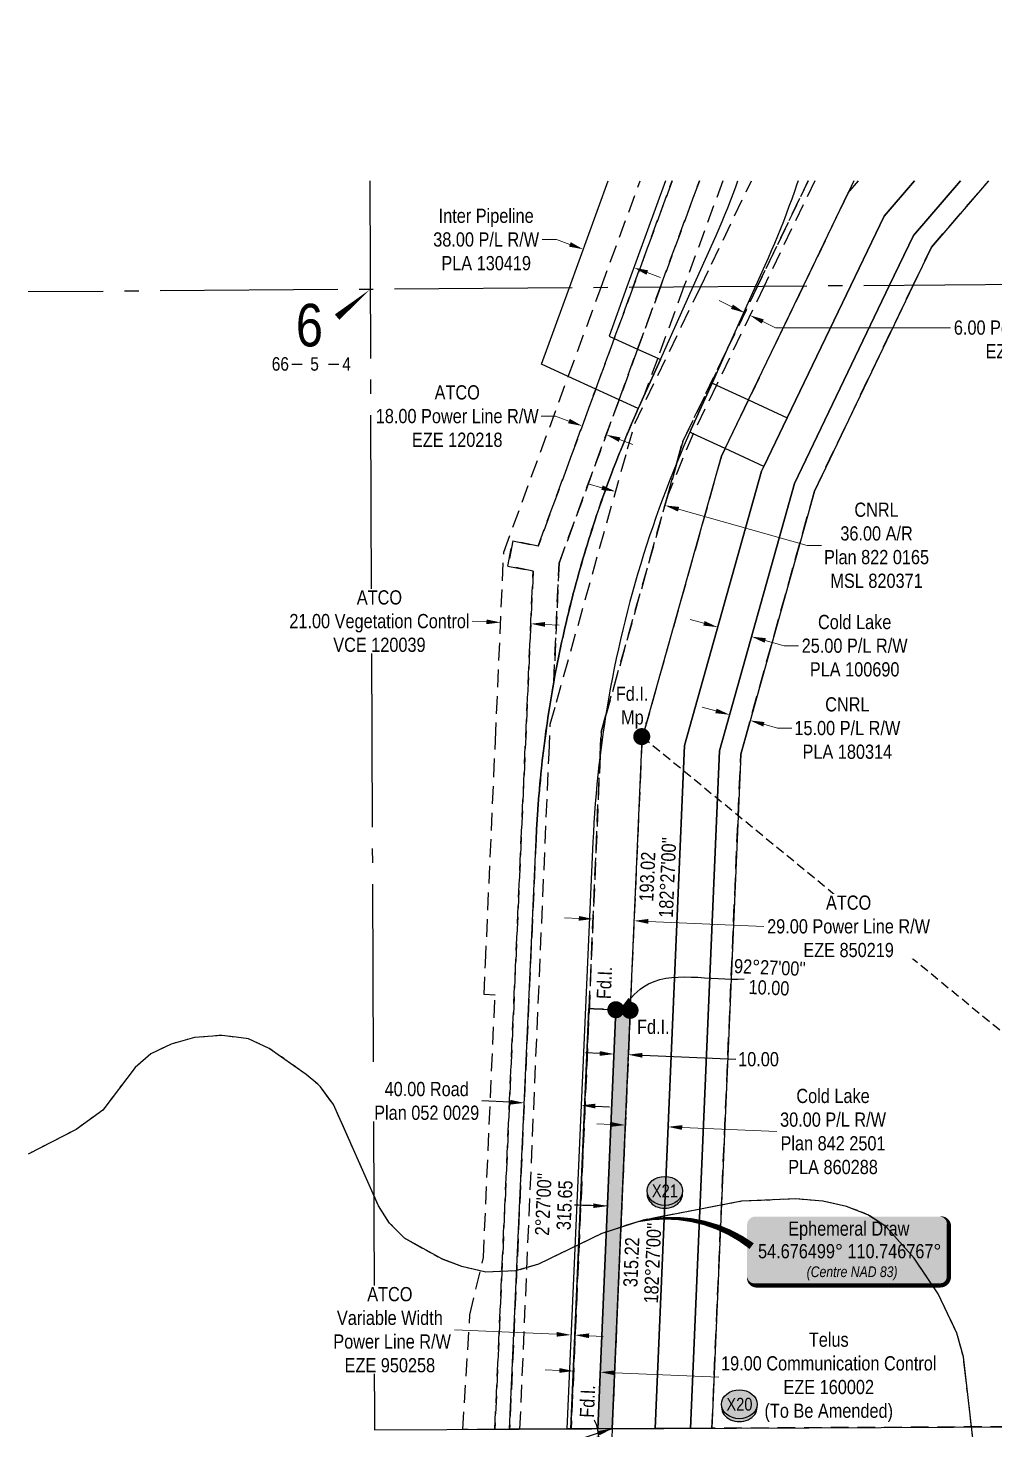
# Model space of a CAD drawing. Extents: x 506429 to 517084, y 6049655 to 6059669.
# Drawn here: x 515917 to 516597, y 6058683 to 6059669 of the extents above; entities that cross this region are included whole.
import ezdxf
from ezdxf.enums import TextEntityAlignment as Align

# ---------------------------------------------------------------- set-up
doc = ezdxf.new("R2010")
doc.units = 0
doc.header["$LTSCALE"] = 5
doc.header["$PDSIZE"] = 0.5
for name, pattern in [('foc-ACCESSROAD', [3.75, 2.5, -1.25]), ('foc-FLOWLINE', [3.75, 2.5, -1.25]), ('foc-QUARTERLINE', [33, 25, -3, 2, -3]), ('foc-TIELINE', [1.875, 1.25, -0.625]), ('foc-TOPO-ephemeral', [6.25, 3.125, -0.625, 0.625, -0.625, 0.625, -0.625]), ('foc-TRAV', [1.875, 1.25, -0.625]), ('foc-WHEELTRACKS', [2, 0.4, -1.6])]:
    doc.linetypes.add(name, pattern=pattern)
doc.layers.get('Defpoints').update_dxf_attribs({"color": 9})
for name, color, linetype in [('10', 1, 'Continuous'), ('9', 3, 'Continuous'), ('C-RW', 13, 'Continuous'), ('F-AR', 190, 'foc-ACCESSROAD'), ('F-EZE', 190, 'foc-FLOWLINE'), ('F-RW', 190, 'Continuous'), ('F-VCE', 190, 'foc-FLOWLINE'), ('F-WS', 190, 'foc-ACCESSROAD'), ('L-BD', 7, 'Continuous'), ('L-BD1', 253, 'Continuous'), ('L-MON', 1, 'Continuous'), ('L-SEC', 7, 'Continuous'), ('L-SECLBL', 7, 'Continuous'), ('L-SECQ', 8, 'foc-QUARTERLINE'), ('L-TIE', 7, 'foc-TIELINE'), ('L-TITLEDB', 4, 'Continuous'), ('L-TITLEDB-T', 4, 'Continuous'), ('P-CROSSINGS', 250, 'Continuous'), ('P-IOP1-H', 21, 'Continuous'), ('P-PROPOSED', 10, 'Continuous'), ('P-PROPOSED-H', 21, 'Continuous'), ('P-TRAV', 4, 'foc-TRAV'), ('T-DRAW', 143, 'foc-TOPO-ephemeral'), ('T-WATER-P3', 160, 'foc-WHEELTRACKS')]:
    doc.layers.add(name, color=color, linetype=linetype)
for name, color, linetype, lineweight in [('F-EZE-T', 190, 'Continuous', 9), ('F-RW-T', 190, 'Continuous', 9), ('F-VCE-T', 190, 'Continuous', 9)]:
    doc.layers.add(name, color=color, linetype=linetype, lineweight=lineweight)
doc.styles.add('80', font='ARIALN.TTF', dxfattribs={"height": 10})
doc.styles.add('80CG', font='ARIALN.TTF', dxfattribs={"height": 10})
doc.styles.add('80L', font='ARIALN.TTF', dxfattribs={"height": 10})
doc.styles.add('Crossing', font='ARIALN.TTF', dxfattribs={"height": 10})
doc.styles.add('foc-LtypeFont', font='ARIALN.TTF', dxfattribs={"height": 7.35})
doc.styles.add('SIMPLEX', font='ARIALN.TTF')
doc.linetypes.add('foc-TOPO-flowdirection-NOLINE', pattern='A,0,[">",foc-LtypeFont,S=0.3,R=0,X=0,Y=-0.945],-20,[">",foc-LtypeFont,S=0.3,R=0,X=0,Y=-0.945],0', length=20)
doc.dimstyles.new('Compass 5 000', dxfattribs={"dimscale": 5, "dimtxt": 9, "dimasz": 2, "dimexe": 0.2, "dimexo": 0.0625, "dimgap": 0.5, "dimtad": 0, "dimtih": 1, "dimtoh": 1, "dimzin": 0, "dimdsep": 46, "dimtxsty": '80CG', "dimcen": 0.1, "dimse1": 1, "dimse2": 1, "dimclrd": 256, "dimclrt": 256, "dimaunit": 1, "dimadec": 4, "dimazin": 0, "dimtfac": 0.06, "dimtofl": 0, "dimtmove": 0, "dimatfit": 1, "dimfxl": 0.2, "dimtolj": 1, "dimtzin": 0, "dimlwd": -1, "dimarcsym": 0})

# ---------------------------------------------------------------- blocks, each defined once
blk = doc.blocks.new('fdia')
at = {"color": 255, "const_width": 1}
blk.add_lwpolyline([(-0.5, 0, 1), (0.5, 0, 1)], format="xyb", close=True, dxfattribs=at)
blk = doc.blocks.new('Fdiaa')
blk.add_blockref('fdia', (0, 0))
blk = doc.blocks.new('fdib')
at = {"color": 1, "const_width": 1.6}
blk.add_lwpolyline([(-0.4, 0, 1), (0.4, 0, 1)], format="xyb", close=True, dxfattribs=at)
at = {"color": 1}
blk.add_circle((0, 0), 0.8, dxfattribs=at)
blk = doc.blocks.new('Fdibb')
blk.add_blockref('fdib', (0, 0))
blk = doc.blocks.new('fdicc')
for name in ['Fdibb', 'Fdiaa']:
    blk.add_blockref(name, (0, 0))
blk = doc.blocks.new('FDI')
blk.add_blockref('fdicc', (0, 0))
blk = doc.blocks.new('L-SECLBL')
at = {"layer": '9', "color": 7}
for p, q in [((-5.08, -27.83), (-12.29, -27.83)), ((20.7, -27.83), (13.5, -27.83))]:
    blk.add_line(p, q, dxfattribs=at)
at = {"layer": '10', "color": 2, "style": 'SIMPLEX'}
blk.add_attdef('SEC', text='', height=30, dxfattribs=at).set_placement((0, 0), align=Align.MIDDLE)
at = {"layer": '10', "color": 5, "style": '80L'}
blk.add_attdef('TWP', text='', height=9.5, dxfattribs=at).set_placement((-14.43, -27.37), align=Align.MIDDLE_RIGHT)
blk.add_attdef('RGE', text='', height=9.5, dxfattribs=at).set_placement((3.62, -27.37), align=Align.MIDDLE_CENTER)
blk.add_attdef('MER', text='', height=9.5, dxfattribs=at).set_placement((23.17, -27.37), align=Align.MIDDLE_LEFT)
blk = doc.blocks.new('*D855')
at = {"layer": 'Defpoints', "color": 0, "transparency": 16777216}
for p in [(516363.72, 6059669.34), (516399.39, 6059656.36), (516307.07, 6059513.65)]:
    blk.add_point(p, dxfattribs=at)
at = {"layer": 'F-RW-T', "transparency": 16777216}
for p, q in [((516288.27, 6059520.49), (516278.27, 6059520.49)), ((516297.67, 6059517.07), (516288.27, 6059520.49)), ((516352.14, 6059497.25), (516361.53, 6059493.83))]:
    blk.add_line(p, q, dxfattribs=at)
for points in [[(516298.24, 6059518.64), (516297.1, 6059515.5), (516307.07, 6059513.65)], [(516352.71, 6059498.82), (516351.57, 6059495.68), (516342.74, 6059500.67)]]:
    blk.add_solid(points, dxfattribs=at)
at = {"layer": 'F-RW-T', "transparency": 16777216, "insert": (516238.8, 6059520.49), "char_height": 10, "attachment_point": 5, "style": '80CG'}
blk.add_mtext('\\A1;Inter Pipeline\\P38.00 P/L R/W\\PPLA 130419', dxfattribs=at)
blk = doc.blocks.new('*D864')
at = {"layer": 'Defpoints', "color": 0, "transparency": 16777216}
for p in [(516304.19, 6059383.4), (516321.07, 6059377.21), (516323.24, 6059383.12)]:
    blk.add_point(p, dxfattribs=at)
at = {"layer": 'F-RW-T', "transparency": 16777216}
for p, q in [((516287.58, 6059396.19), (516277.58, 6059396.19)), ((516296.96, 6059392.75), (516287.58, 6059396.19)), ((516332.63, 6059379.68), (516342.02, 6059376.23))]:
    blk.add_line(p, q, dxfattribs=at)
for points in [[(516297.54, 6059394.31), (516296.39, 6059391.18), (516306.35, 6059389.31)], [(516333.2, 6059381.24), (516332.05, 6059378.11), (516323.24, 6059383.12)]]:
    blk.add_solid(points, dxfattribs=at)
at = {"layer": 'F-RW-T', "transparency": 16777216, "insert": (516218.43, 6059396.19), "char_height": 10, "attachment_point": 5, "style": '80CG'}
blk.add_mtext('\\A1;ATCO\\P18.00 Power Line R/W\\PEZE 120218', dxfattribs=at)
blk = doc.blocks.new('*D865')
at = {"layer": 'Defpoints', "color": 0, "transparency": 16777216}
for p in [(516304.39, 6058818.63), (516323.16, 6058817.83), (516319.09, 6058723.35)]:
    blk.add_point(p, dxfattribs=at)
at = {"layer": 'F-EZE-T', "transparency": 16777216}
for p, q in [((516290.33, 6058724.59), (516280.34, 6058725.02)), ((516329.08, 6058722.92), (516402.55, 6058719.76))]:
    blk.add_line(p, q, dxfattribs=at)
for points in [[(516290.4, 6058726.25), (516290.26, 6058722.92), (516300.32, 6058724.16)], [(516329.15, 6058724.59), (516329.01, 6058721.26), (516319.09, 6058723.35)]]:
    blk.add_solid(points, dxfattribs=at)
at = {"layer": 'F-EZE-T', "transparency": 16777216, "insert": (516479.79, 6058719.76), "char_height": 10, "attachment_point": 5, "style": '80CG'}
blk.add_mtext('\\A1;Telus\\P19.00 Communication Control\\PEZE 160002\\P(To Be Amended)', dxfattribs=at)
blk = doc.blocks.new('*D866')
at = {"layer": 'Defpoints', "color": 0, "transparency": 16777216}
for p in [(516316.31, 6059096.13), (516345.2, 6059094.87), (516342.86, 6059041.07)]:
    blk.add_point(p, dxfattribs=at)
at = {"layer": 'F-RW-T', "transparency": 16777216}
for p, q in [((516303.97, 6059042.76), (516293.98, 6059043.2)), ((516352.85, 6059040.63), (516434.16, 6059037.09))]:
    blk.add_line(p, q, dxfattribs=at)
for points in [[(516304.05, 6059044.43), (516303.9, 6059041.1), (516313.96, 6059042.33)], [(516352.92, 6059042.3), (516352.78, 6059038.97), (516342.86, 6059041.07)]]:
    blk.add_solid(points, dxfattribs=at)
at = {"layer": 'F-RW-T', "transparency": 16777216, "insert": (516493.75, 6059037.09), "char_height": 10, "attachment_point": 5, "style": '80CG', "bg_fill": 3, "box_fill_scale": 1.1, "bg_fill_color": 256, "bg_fill_true_color": 13158600, "bg_fill_transparency": 0}
blk.add_mtext('\\A1;ATCO\\P29.00 Power Line R/W\\PEZE 850219', dxfattribs=at)
blk = doc.blocks.new('*D867')
at = {"layer": 'Defpoints', "color": 0, "transparency": 16777216}
for p in [(516420.57, 6059468.67), (516424.24, 6059466.9), (516424.36, 6059467.14)]:
    blk.add_point(p, dxfattribs=at)
at = {"layer": 'F-RW-T', "transparency": 16777216}
for p, q in [((516411.67, 6059473.24), (516402.66, 6059477.57)), ((516433.37, 6059462.81), (516442.39, 6059458.47)), ((516565.55, 6059458.47), (516442.39, 6059458.47))]:
    blk.add_line(p, q, dxfattribs=at)
for points in [[(516412.4, 6059474.74), (516410.95, 6059471.74), (516420.69, 6059468.91)], [(516434.1, 6059464.31), (516432.65, 6059461.3), (516424.36, 6059467.14)]]:
    blk.add_solid(points, dxfattribs=at)
at = {"layer": 'F-RW-T', "transparency": 16777216, "insert": (516621.92, 6059458.47), "char_height": 10, "attachment_point": 5, "style": '80CG'}
blk.add_mtext('\\A1;ATCO\\P6.00 Power Line R/W\\PEZE 950258', dxfattribs=at)
blk = doc.blocks.new('*D868')
at = {"layer": 'Defpoints', "color": 0, "transparency": 16777216}
for p in [(516325.14, 6059326.31), (516364.49, 6059333.4), (516359.77, 6059316.59)]:
    blk.add_point(p, dxfattribs=at)
at = {"layer": 'F-RW-T', "transparency": 16777216}
for p, q in [((516320.24, 6059345.83), (516310.61, 6059348.54)), ((516374.12, 6059330.7), (516464.65, 6059305.28)), ((516464.65, 6059305.28), (516474.65, 6059305.28))]:
    blk.add_line(p, q, dxfattribs=at)
for points in [[(516320.69, 6059347.44), (516319.79, 6059344.23), (516329.86, 6059343.13)], [(516374.57, 6059332.31), (516373.67, 6059329.1), (516364.49, 6059333.4)]]:
    blk.add_solid(points, dxfattribs=at)
at = {"layer": 'F-RW-T', "transparency": 16777216, "insert": (516513.41, 6059305.28), "char_height": 10, "attachment_point": 5, "style": '80CG'}
blk.add_mtext('\\A1;CNRL\\P36.00 A/R\\PPlan 822 0165\\PMSL 820371', dxfattribs=at)
blk = doc.blocks.new('*D869')
at = {"layer": 'Defpoints', "color": 0, "transparency": 16777216}
for p in [(516403.78, 6059255.41), (516427.64, 6059248.74), (516425.48, 6059241.02)]:
    blk.add_point(p, dxfattribs=at)
at = {"layer": 'F-RW-T', "transparency": 16777216}
for p, q in [((516392, 6059250.39), (516382.37, 6059253.09)), ((516435.11, 6059238.33), (516448.47, 6059234.59)), ((516448.47, 6059234.59), (516458.47, 6059234.59))]:
    blk.add_line(p, q, dxfattribs=at)
for points in [[(516392.45, 6059252), (516391.55, 6059248.79), (516401.63, 6059247.7)], [(516435.56, 6059239.93), (516434.66, 6059236.72), (516425.48, 6059241.02)]]:
    blk.add_solid(points, dxfattribs=at)
at = {"layer": 'F-RW-T', "transparency": 16777216, "insert": (516498.01, 6059234.59), "char_height": 10, "attachment_point": 5, "style": '80CG'}
blk.add_mtext('\\A1;Cold Lake\\P25.00 P/L R/W\\PPLA 100690', dxfattribs=at)
blk = doc.blocks.new('*D870')
at = {"layer": 'Defpoints', "color": 0, "transparency": 16777216}
for p in [(516412.89, 6059196.06), (516427.32, 6059192.02), (516424.52, 6059182.02)]:
    blk.add_point(p, dxfattribs=at)
at = {"layer": 'F-RW-T', "transparency": 16777216}
for p, q in [((516400.46, 6059188.75), (516390.83, 6059191.45)), ((516434.15, 6059179.32), (516443.78, 6059176.63)), ((516443.78, 6059176.63), (516453.78, 6059176.63))]:
    blk.add_line(p, q, dxfattribs=at)
for points in [[(516400.91, 6059190.36), (516400.01, 6059187.15), (516410.09, 6059186.06)], [(516434.6, 6059180.93), (516433.7, 6059177.72), (516424.52, 6059182.02)]]:
    blk.add_solid(points, dxfattribs=at)
at = {"layer": 'F-RW-T', "transparency": 16777216, "insert": (516492.87, 6059176.63), "char_height": 10, "attachment_point": 5, "style": '80CG'}
blk.add_mtext('\\A1;CNRL\\P15.00 P/L R/W\\PPLA 180314', dxfattribs=at)
blk = doc.blocks.new('*D871')
at = {"layer": 'Defpoints', "color": 0, "transparency": 16777216}
for p in [(516341.79, 6059016.57), (516371.81, 6059015.28), (516366.69, 6058896.01)]:
    blk.add_point(p, dxfattribs=at)
at = {"layer": 'F-RW-T', "transparency": 16777216}
for p, q in [((516326.68, 6058897.72), (516316.69, 6058898.15)), ((516376.68, 6058895.58), (516443.33, 6058892.72))]:
    blk.add_line(p, q, dxfattribs=at)
for points in [[(516326.75, 6058899.39), (516326.61, 6058896.06), (516336.67, 6058897.29)], [(516376.76, 6058897.24), (516376.61, 6058893.91), (516366.69, 6058896.01)]]:
    blk.add_solid(points, dxfattribs=at)
at = {"layer": 'F-RW-T', "transparency": 16777216, "insert": (516482.8, 6058892.72), "char_height": 10, "attachment_point": 5, "style": '80CG'}
blk.add_mtext('\\A1;Cold Lake\\P30.00 P/L R/W\\PPlan 842 2501\\PPLA 860288', dxfattribs=at)
blk = doc.blocks.new('*D872')
at = {"layer": 'Defpoints', "color": 0, "transparency": 16777216}
for p in [(516267.15, 6058946.55), (516307.09, 6058944.77), (516305.58, 6058911.11)]:
    blk.add_point(p, dxfattribs=at)
at = {"layer": 'L-TITLEDB-T', "transparency": 16777216}
for p, q in [((516255.66, 6058913.34), (516235.71, 6058914.23)), ((516315.58, 6058910.67), (516325.57, 6058910.22))]:
    blk.add_line(p, q, dxfattribs=at)
for points in [[(516255.73, 6058915.01), (516255.58, 6058911.68), (516265.65, 6058912.9)], [(516315.65, 6058912.33), (516315.5, 6058909), (516305.58, 6058911.11)]]:
    blk.add_solid(points, dxfattribs=at)
at = {"layer": 'L-TITLEDB-T', "transparency": 16777216, "insert": (516196.96, 6058914.23), "char_height": 10, "attachment_point": 5, "style": '80CG', "bg_fill": 3, "box_fill_scale": 1.1, "bg_fill_color": 256, "bg_fill_true_color": 13158600, "bg_fill_transparency": 0}
blk.add_mtext('\\A1;40.00 Road\\PPlan 052 0029', dxfattribs=at)
blk = doc.blocks.new('*D987')
at = {"layer": 'Defpoints', "color": 0, "transparency": 16777216}
for p in [(516248.82, 6059247.55), (516248.98, 6059251.01), (516270.02, 6059246.61)]:
    blk.add_point(p, dxfattribs=at)
at = {"layer": 'F-VCE-T', "transparency": 16777216}
for p, q in [((516238.99, 6059251.46), (516229, 6059251.9)), ((516280.16, 6059249.63), (516290.15, 6059249.19))]:
    blk.add_line(p, q, dxfattribs=at)
for points in [[(516239.06, 6059253.12), (516238.91, 6059249.79), (516248.98, 6059251.01)], [(516280.24, 6059251.29), (516280.09, 6059247.96), (516270.17, 6059250.07)]]:
    blk.add_solid(points, dxfattribs=at)
at = {"layer": 'F-VCE-T', "transparency": 16777216, "insert": (516163.7, 6059251.9), "char_height": 10, "attachment_point": 5, "style": '80CG', "bg_fill": 3, "box_fill_scale": 1.1, "bg_fill_color": 256, "bg_fill_true_color": 13158600, "bg_fill_transparency": 0}
blk.add_mtext('\\A1;ATCO\\P21.00 Vegetation Control\\PVCE 120039', dxfattribs=at)
blk = doc.blocks.new('*D992')
at = {"layer": 'Defpoints', "color": 0, "transparency": 16777216}
for p in [(516299.12, 6058766.08), (516301.94, 6058765.96), (516298.38, 6058749.57)]:
    blk.add_point(p, dxfattribs=at)
at = {"layer": 'F-EZE-T', "transparency": 16777216}
for p, q in [((516288.39, 6058750.01), (516216.45, 6058753.22)), ((516311.19, 6058749), (516321.18, 6058748.55))]:
    blk.add_line(p, q, dxfattribs=at)
for points in [[(516288.46, 6058751.68), (516288.32, 6058748.35), (516298.38, 6058749.57)], [(516311.27, 6058750.66), (516311.12, 6058747.33), (516301.2, 6058749.44)]]:
    blk.add_solid(points, dxfattribs=at)
at = {"layer": 'F-EZE-T', "transparency": 16777216, "insert": (516171.04, 6058753.22), "char_height": 10, "attachment_point": 5, "style": '80CG', "bg_fill": 3, "box_fill_scale": 1.1, "bg_fill_color": 256, "bg_fill_true_color": 13158600, "bg_fill_transparency": 0}
blk.add_mtext('\\A1;ATCO\\PVariable Width\\P Power Line R/W\\PEZE 950258', dxfattribs=at)
blk = doc.blocks.new('xing2')
h = blk.add_hatch(color=50)
h.dxf.hatch_style = 1
edge = h.paths.add_edge_path()
edge.add_ellipse((0, 0), major_axis=(-12.5, 0), ratio=0.816297, start_angle=0, end_angle=360)
h = blk.add_hatch(color=250)
h.dxf.hatch_style = 1
edge = h.paths.add_edge_path()
edge.add_ellipse((0, -2.05), major_axis=(-12.5, 0), ratio=0.816297, start_angle=0, end_angle=180)
edge.add_line((12.5, -2.05), (12.5, 0))
edge.add_ellipse((0, 0), major_axis=(-12.5, 0), ratio=0.816297, start_angle=0, end_angle=180, ccw=False)
edge.add_line((-12.5, 0), (-12.5, -2.05))
at = {"color": 250}
blk.add_ellipse((0, 0), major_axis=(-12.5, 0), ratio=0.816297, dxfattribs=at)
blk.add_ellipse((0, -2.05), major_axis=(-12.5, 0), ratio=0.816297, start_param=0, end_param=3.141593, dxfattribs=at)
at = {"color": 250, "style": 'Crossing'}
blk.add_attdef('CROSSING', text='', height=9, dxfattribs=at).set_placement((0.09, 0.02), align=Align.MIDDLE_CENTER)
at = {"color": 250, "style": 'Crossing', "flags": 1}
for tag, p in [('OWNER', (0.09, -12.49)), ('DESCRIPTION', (0.09, -25.77)), ('LOCATION', (0.09, -39.3)), ('DWG_REF', (0.09, -52.84))]:
    blk.add_attdef(tag, text='', height=9, dxfattribs=at).set_placement(p, align=Align.MIDDLE_CENTER)
blk = doc.blocks.new('*D1196')
at = {"layer": 'Defpoints', "color": 0, "transparency": 16777216}
for p in [(516338.67, 6058946.81), (516328.16, 6058934.78), (516338.14, 6058934.35)]:
    blk.add_point(p, dxfattribs=at)
at = {"layer": 'L-TITLEDB', "transparency": 16777216}
for p, q in [((516318.7, 6058947.66), (516308.71, 6058948.09)), ((516348.66, 6058946.38), (516414.45, 6058943.57))]:
    blk.add_line(p, q, dxfattribs=at)
for points in [[(516318.77, 6058949.33), (516318.63, 6058946), (516328.69, 6058947.24)], [(516348.73, 6058948.05), (516348.59, 6058944.72), (516338.67, 6058946.81)]]:
    blk.add_solid(points, dxfattribs=at)
at = {"layer": 'L-TITLEDB', "transparency": 16777216, "insert": (516430.39, 6058943.57), "char_height": 10, "attachment_point": 5, "style": '80CG'}
blk.add_mtext('\\A1;10.00', dxfattribs=at)
blk = doc.blocks.new('WaterCoords')
h = blk.add_hatch(color=255)
edge = h.paths.add_edge_path()
edge.add_line((-64.5, -24.8), (65.5, -24.8))
edge.add_arc((65.5, -18.8), 6, 270, 360)
edge.add_line((71.5, -18.8), (71.5, 17.7))
edge.add_arc((65.5, 17.7), 6, 0, 90)
edge.add_line((65.5, 23.7), (-64.5, 23.7))
edge.add_arc((-64.5, 17.7), 6, 90, 180)
edge.add_line((-70.5, 17.7), (-70.5, -18.8))
edge.add_arc((-64.5, -18.8), 6, 180, 270)
at = {"color": 170, "flags": 128}
blk.add_lwpolyline([(-64.5, -24.8, 3, 3, 0), (65.5, -24.8, 3, 3, 0.414214), (71.5, -18.8, 3, 3, 0), (71.5, 17.7, 3, 0, 0.414214), (65.5, 23.7, 0, 0, 0), (-64.5, 23.7, 0, 0, 0.414214), (-70.5, 17.7, 0, 0, 0), (-70.5, -18.8, 0, 3, 0.414214)], format="xyseb", close=True, dxfattribs=at)
at = {"color": 170, "insert": (-35.33, -11.44), "char_height": 7.5, "attachment_point": 1, "style": '80L'}
blk.add_mtext_dynamic_manual_height_columns('\\pi6.7688;{\\fArial Narrow|b0|i1|c0|p34;(Centre NAD 83)}', width=76.2848, gutter_width=45, heights=[0], dxfattribs=at)
at = {"color": 170, "style": '80'}
for tag, p in [('ENTER_TEXT_001', (-25.34, 8.87)), ('ENTER_COORDS_001', (-62.55, -4.93))]:
    blk.add_attdef(tag, p, '', height=10, dxfattribs=at)

msp = doc.modelspace()

# ---------------------------------------------------------------- hatches: boundary and pattern name
at = {"layer": 'P-IOP1-H'}
h = msp.add_hatch(color=256, dxfattribs=at)
h.dxf.hatch_style = 1
h.paths.add_polyline_path([(516340.013, 6058978.008), (516330.023, 6058978.434), (516317.413, 6058683.497), (516327.456, 6058683.548)])
at = {"layer": 'P-PROPOSED-H'}
h = msp.add_hatch(color=256, dxfattribs=at)
h.dxf.hatch_style = 1
h.paths.add_polyline_path([(516317.413, 6058683.497), (516330.023, 6058978.434), (516340.013, 6058978.008), (516327.456, 6058683.548)])

# ---------------------------------------------------------------- linework, layer by layer
at = {"color": 170, "flags": 128}
msp.add_lwpolyline([(516328.631, 6058823.727, 0, 4.998, -0.2707097), (516425.572, 6058812.104, 0, 0, 0)], format="xyseb", dxfattribs=at)
at = {"layer": 'C-RW', "flags": 128}
msp.add_lwpolyline([(516298.41, 6058683.401), (516311.059, 6058979.245), (516330.023, 6058978.434), (516317.413, 6058683.497)], close=True, dxfattribs=at)
at = {"layer": 'F-AR'}
msp.add_lwpolyline([(516465.35, 6059561.882), (516429.715, 6059487.751), (516408.634, 6059443.844), (516377.082, 6059378.249), (516372.915, 6059363.409), (516366.535, 6059340.692), (516323.441, 6059187.245), (516322.832, 6059185.075), (516319.642, 6059173.718), (516318.939, 6059157.339), (516298.582, 6058683.402), (516295.428, 6058683.386), (516286.703, 6058683.342), (516262.578, 6058683.22), (516283.009, 6059158.881), (516283.891, 6059179.428), (516288.208, 6059194.799), (516338.29, 6059373.132), (516343.309, 6059391.002), (516376.223, 6059459.434), (516389.704, 6059487.478), (516397.305, 6059503.266), (516425.464, 6059561.882)], dxfattribs=at)
at = {"layer": 'F-EZE'}
for points in [[(516388.759, 6059561.882), (516361.418, 6059487.286), (516345.343, 6059443.428), (516332.258, 6059407.729), (516290.068, 6059292.625), (516286.343, 6059208.992), (516285.685, 6059205.113), (516285.176, 6059202.094), (516284.5, 6059198.033), (516284.038, 6059195.217), (516283.348, 6059190.959), (516282.93, 6059188.344), (516282.227, 6059183.886), (516281.853, 6059181.475), (516281.213, 6059176.786), (516280.915, 6059174.56), (516280.269, 6059169.672), (516280.007, 6059167.652), (516279.357, 6059162.562), (516279.129, 6059160.743), (516278.476, 6059155.456), (516278.281, 6059153.841), (516277.716, 6059148.323), (516277.574, 6059146.902), (516277.015, 6059141.182), (516276.897, 6059139.966), (516276.343, 6059134.047), (516276.249, 6059133.032), (516275.703, 6059126.913), (516275.631, 6059126.102), (516275.197, 6059119.757), (516275.157, 6059119.146), (516274.717, 6059112.284), (516274.298, 6059105.295), (516273.908, 6059098.291), (516255.251, 6058683.183), (516244.911, 6058683.131), (516271.826, 6059287.122), (516254.021, 6059290.704), (516257.56, 6059308.334), (516275.362, 6059304.754), (516315.861, 6059415.245), (516328.915, 6059450.862), (516342.219, 6059487.156), (516369.607, 6059561.882)], [(516497.539, 6059561.882), (516493.48, 6059553.423), (516461.931, 6059487.97), (516447.011, 6059456.886), (516423.34, 6059407.625), (516406.896, 6059373.409), (516404.298, 6059368.003), (516348.443, 6059169.143), (516340.111, 6058978.048), (516314.428, 6058979.124), (516311.29, 6058979.259), (516318.939, 6059157.339), (516319.642, 6059173.718), (516322.832, 6059185.075), (516323.441, 6059187.245), (516366.535, 6059340.692), (516372.915, 6059363.409), (516377.082, 6059378.249), (516408.634, 6059443.845), (516429.718, 6059487.75), (516465.351, 6059561.882)], [(516469.908, 6059561.882), (516434.285, 6059487.782), (516400.78, 6059418.09), (516384.342, 6059383.87), (516366.535, 6059340.692), (516372.915, 6059363.409), (516377.082, 6059378.249), (516408.634, 6059443.844), (516429.715, 6059487.751), (516465.35, 6059561.882)], [(516318.932, 6059157.287), (516298.467, 6058683.402), (516295.428, 6058683.386)]]:
    msp.add_lwpolyline(points, dxfattribs=at)
msp.add_lwpolyline([(516301.62, 6058683.418), (516298.582, 6058683.402), (516311.29, 6058979.259), (516314.428, 6058979.126), (516340.209, 6058978.053), (516327.414, 6058683.548), (516301.62, 6058683.418)], close=True, dxfattribs=at)
at = {"layer": 'F-RW'}
for points in [[(516365.012, 6059561.882), (516337.809, 6059487.125), (516325.22, 6059452.534), (516328.915, 6059450.861), (516345.344, 6059443.427), (516359.484, 6059437.018), (516361.372, 6059436.165), (516349.489, 6059409.754), (516346.615, 6059403.37), (516345.81, 6059401.569), (516332.259, 6059407.727), (516315.862, 6059415.244), (516296.575, 6059424.075), (516277.625, 6059432.75), (516297.313, 6059486.851), (516324.616, 6059561.882)], [(516540.192, 6059561.882), (516518.729, 6059536.88), (516495.267, 6059488.197), (516450.534, 6059395.026), (516434.074, 6059360.809), (516432.436, 6059357.402), (516378.215, 6059164.394), (516357.58, 6058683.701), (516327.414, 6058683.548), (516348.443, 6059169.143), (516404.298, 6059368.003), (516406.896, 6059373.41), (516423.336, 6059407.63), (516461.931, 6059487.97), (516493.48, 6059553.423), (516500.737, 6059561.882)], [(516572.463, 6059561.882), (516539.357, 6059523.307), (516522.609, 6059488.384), (516455.639, 6059348.77), (516402.978, 6059160.636), (516382.595, 6058683.827), (516357.58, 6058683.701), (516378.215, 6059164.394), (516432.436, 6059357.402), (516434.074, 6059360.809), (516450.534, 6059395.026), (516495.267, 6059488.197), (516518.729, 6059536.88), (516540.192, 6059561.882)], [(516592.21, 6059561.882), (516552.014, 6059515.046), (516539.283, 6059488.498), (516469.716, 6059343.47), (516417.875, 6059158.265), (516397.597, 6058683.903), (516382.595, 6058683.827), (516402.978, 6059160.636), (516455.639, 6059348.77), (516522.609, 6059488.384), (516539.357, 6059523.307), (516572.463, 6059561.882)]]:
    msp.add_lwpolyline(points, dxfattribs=at)
msp.add_lwpolyline([(516450.536, 6059395.023), (516434.074, 6059360.809), (516406.896, 6059373.41), (516384.341, 6059383.869), (516382.263, 6059384.833), (516383.079, 6059387.007), (516397.7, 6059419.527), (516398.472, 6059419.16), (516400.78, 6059418.09), (516423.336, 6059407.63), (516450.536, 6059395.023)], close=True, dxfattribs=at)
at = {"layer": 'F-VCE'}
for points in [[(516369.607, 6059561.882), (516342.219, 6059487.156), (516328.915, 6059450.862), (516315.861, 6059415.245), (516275.362, 6059304.754), (516257.56, 6059308.334), (516254.021, 6059290.704), (516271.826, 6059287.122), (516244.911, 6058683.131), (516222.387, 6058683.017), (516227.351, 6058763.615), (516236.833, 6058804.117), (516245.031, 6058988.775), (516237.354, 6058989.079), (516238.316, 6059010.994), (516244.173, 6059142.751), (516245.294, 6059168.008), (516251.168, 6059300.387), (516296.574, 6059424.076), (516319.672, 6059487.003), (516347.158, 6059561.882)], [(516405.252, 6059561.882), (516377.952, 6059487.398), (516359.484, 6059437.018), (516349.488, 6059409.751), (516346.614, 6059403.37), (516345.823, 6059401.58), (516343.84, 6059397.052), (516341.128, 6059390.802), (516340.873, 6059390.206), (516338.433, 6059384.521), (516338.054, 6059383.629), (516337.1, 6059381.38), (516335.806, 6059378.201), (516335.319, 6059376.994), (516333.245, 6059371.841), (516332.643, 6059370.331), (516330.715, 6059365.484), (516330.002, 6059363.673), (516328.218, 6059359.131), (516327.424, 6059356.987), (516325.749, 6059352.452), (516324.941, 6059350.24), (516323.315, 6059345.777), (516322.492, 6059343.493), (516320.913, 6059339.105), (516320.077, 6059336.753), (516318.546, 6059332.438), (516317.654, 6059329.895), (516316.275, 6059325.715), (516315.452, 6059323.185), (516314.079, 6059318.951), (516313.245, 6059316.351), (516311.915, 6059312.193), (516311.071, 6059309.522), (516309.785, 6059305.439), (516308.932, 6059302.699), (516308.106, 6059300.039), (516307.71, 6059298.672), (516306.894, 6059295.822), (516305.754, 6059291.83), (516304.932, 6059288.909), (516303.832, 6059284.995), (516303.003, 6059282.002), (516301.942, 6059278.162), (516301.109, 6059275.102), (516300.086, 6059271.337), (516299.72, 6059269.972), (516299.276, 6059268.183), (516298.353, 6059264.446), (516297.563, 6059261.202), (516296.674, 6059257.541), (516295.882, 6059254.226), (516295.028, 6059250.641), (516294.234, 6059247.255), (516293.414, 6059243.746), (516292.62, 6059240.291), (516292.464, 6059239.61), (516291.88, 6059236.826), (516291.145, 6059233.259), (516290.448, 6059229.862), (516289.715, 6059226.224), (516289.049, 6059222.904), (516288.317, 6059219.194), (516287.68, 6059215.95), (516286.952, 6059212.17), (516286.343, 6059208.997), (516290.068, 6059292.625), (516332.258, 6059407.729), (516345.343, 6059443.428), (516361.418, 6059487.286), (516388.759, 6059561.882)]]:
    msp.add_lwpolyline(points, dxfattribs=at)
at = {"layer": 'F-WS'}
msp.add_lwpolyline([(516956.221, 6059561.882), (516959.128, 6059553.066), (516959.343, 6059491.388), (516962.42, 6058686.761), (516397.597, 6058683.903), (516404.015, 6058834.029), (516417.875, 6059158.265), (516420.884, 6059169.013), (516469.716, 6059343.47), (516539.283, 6059488.498), (516552.014, 6059515.046), (516592.21, 6059561.882)], dxfattribs=at)
at = {"layer": 'L-SEC'}
msp.add_line((516160.275, 6058682.702), (516962.42, 6058686.761), dxfattribs=at)
at = {"layer": 'L-SECLBL', "elevation": 0.163, "flags": 128}
msp.add_lwpolyline([(516157.14, 6059485.422, 0, 4.995, 0), (516133.948, 6059465.882, 0, 0, 0)], format="xyseb", dxfattribs=at)
at = {"layer": 'L-SECQ'}
for p, q in [((516156.84, 6059561.882), (516160.297, 6058682.703)), ((516959.343, 6059491.388), (515916.518, 6059483.633))]:
    msp.add_line(p, q, dxfattribs=at)
at = {"layer": 'L-TIE'}
msp.add_line((516962.497, 6058666.661), (516348.242, 6059170.662, 641.608), dxfattribs=at)
at = {"layer": 'L-TITLEDB'}
msp.add_lwpolyline([(516458.199, 6059561.882), (516457.416, 6059559.541), (516455.594, 6059554.248), (516453.727, 6059548.973), (516451.815, 6059543.713), (516449.857, 6059538.469), (516447.854, 6059533.242), (516445.806, 6059528.033), (516443.713, 6059522.843), (516441.576, 6059517.669), (516439.394, 6059512.515), (516437.168, 6059507.38), (516434.897, 6059502.265), (516428.367, 6059487.741), (516408.634, 6059443.844), (516397.701, 6059419.526), (516383.08, 6059387.005), (516382.132, 6059384.894), (516380.466, 6059381.139), (516377.901, 6059375.25), (516375.384, 6059369.339), (516372.915, 6059363.409), (516370.324, 6059357.039), (516367.789, 6059350.647), (516365.31, 6059344.234), (516362.886, 6059337.799), (516360.518, 6059331.343), (516358.206, 6059324.868), (516355.95, 6059318.372), (516353.75, 6059311.858), (516351.606, 6059305.325), (516349.519, 6059298.772), (516347.489, 6059292.203), (516345.516, 6059285.616), (516343.6, 6059279.013), (516341.74, 6059272.393), (516339.939, 6059265.757), (516338.189, 6059259.11), (516336.507, 6059252.44), (516334.878, 6059245.76), (516333.307, 6059239.065), (516331.794, 6059232.358), (516330.339, 6059225.638), (516328.941, 6059218.905), (516327.602, 6059212.161), (516326.322, 6059205.405), (516325.1, 6059198.638), (516323.457, 6059188.913), (516322.832, 6059185.075), (516321.975, 6059179.539), (516321.157, 6059173.997), (516320.379, 6059168.449), (516319.639, 6059162.896), (516318.939, 6059157.339), (516318.143, 6059150.602), (516317.405, 6059143.859), (516316.725, 6059137.11), (516316.102, 6059130.355), (516315.537, 6059123.596), (516315.03, 6059116.831), (516314.58, 6059110.063), (516314.188, 6059103.291), (516313.854, 6059096.516), (516295.428, 6058683.386), (516286.703, 6058683.342), (516262.578, 6058683.22), (516255.251, 6058683.183), (516273.909, 6059098.291), (516274.255, 6059105.302), (516274.66, 6059112.295), (516275.115, 6059119.153), (516275.159, 6059119.764), (516275.632, 6059126.102), (516275.698, 6059126.915), (516276.208, 6059133.044), (516276.299, 6059134.059), (516276.841, 6059139.982), (516276.961, 6059141.198), (516277.533, 6059146.914), (516277.682, 6059148.333), (516278.282, 6059153.84), (516278.466, 6059155.461), (516279.089, 6059160.759), (516279.311, 6059162.58), (516279.953, 6059167.672), (516280.217, 6059169.692), (516280.875, 6059174.576), (516281.184, 6059176.797), (516281.855, 6059181.474), (516282.212, 6059183.893), (516282.891, 6059188.363), (516283.301, 6059190.981), (516283.986, 6059195.242), (516284.45, 6059198.058), (516285.137, 6059202.113), (516285.66, 6059205.125), (516286.343, 6059208.997), (516286.93, 6059212.183), (516287.634, 6059215.978), (516288.261, 6059219.227), (516288.983, 6059222.943), (516289.652, 6059226.261), (516290.391, 6059229.896), (516291.104, 6059233.284), (516291.859, 6059236.839), (516292.617, 6059240.292), (516293.384, 6059243.766), (516294.189, 6059247.287), (516294.969, 6059250.683), (516295.821, 6059254.269), (516296.613, 6059257.585), (516297.513, 6059261.238), (516298.315, 6059264.472), (516299.265, 6059268.19), (516300.076, 6059271.345), (516301.076, 6059275.128), (516301.894, 6059278.202), (516302.947, 6059282.049), (516303.771, 6059285.045), (516304.877, 6059288.955), (516305.707, 6059291.87), (516306.867, 6059295.844), (516307.7, 6059298.68), (516308.915, 6059302.715), (516309.75, 6059305.472), (516311.023, 6059309.568), (516311.859, 6059312.246), (516313.19, 6059316.403), (516314.025, 6059319.002), (516315.414, 6059323.22), (516316.248, 6059325.74), (516317.698, 6059330.018), (516318.528, 6059332.458), (516320.039, 6059336.794), (516320.866, 6059339.156), (516322.439, 6059343.55), (516323.26, 6059345.836), (516324.896, 6059350.288), (516325.711, 6059352.494), (516327.412, 6059357.001), (516328.218, 6059359.131), (516329.984, 6059363.695), (516330.69, 6059365.514), (516332.613, 6059370.366), (516333.215, 6059371.876), (516335.301, 6059377.015), (516335.791, 6059378.218), (516338.044, 6059383.641), (516338.419, 6059384.54), (516340.845, 6059390.242), (516341.099, 6059390.839), (516343.815, 6059397.084), (516345.822, 6059401.594), (516346.614, 6059403.37), (516349.489, 6059409.754), (516361.37, 6059436.165), (516384.411, 6059487.442), (516398.49, 6059518.652), (516400.62, 6059523.453), (516402.71, 6059528.272), (516404.757, 6059533.109), (516406.763, 6059537.964), (516408.726, 6059542.836), (516410.648, 6059547.724), (516412.526, 6059552.629), (516414.363, 6059557.55), (516415.938, 6059561.882)], dxfattribs=at)
at = {"layer": 'P-PROPOSED', "flags": 128}
msp.add_lwpolyline([(516317.413, 6058683.497), (516330.023, 6058978.434), (516340.013, 6058978.008), (516327.456, 6058683.548)], close=True, dxfattribs=at)
at = {"layer": 'P-TRAV'}
msp.add_line((516327.456, 6058683.548), (516326.596, 6058663.387), dxfattribs=at)
at = {"layer": 'T-DRAW', "flags": 128}
msp.add_lwpolyline([(517065.217, 6058488.486), (517026.398, 6058492.069), (516975.042, 6058503.928), (516942.972, 6058518.479), (516919.598, 6058537.11), (516901.123, 6058561.295), (516870.927, 6058617.163), (516847.498, 6058656.055), (516828.125, 6058679.755), (516816.765, 6058689.607), (516802.892, 6058697.526), (516786.686, 6058702.791), (516768.29, 6058702.689), (516753.529, 6058697.018), (516729.087, 6058680.823), (516718.806, 6058670.005), (516704.104, 6058643.225), (516685.113, 6058577.226), (516677.55, 6058564.193), (516666.905, 6058554.035), (516652.095, 6058546.494), (516634.973, 6058543.818), (516616.435, 6058547.138), (516605.439, 6058556.575), (516597.432, 6058569.038), (516591.752, 6058584.938), (516574.498, 6058734.255), (516569.957, 6058750.762), (516556.753, 6058778.529), (516539.838, 6058803.502), (516519.929, 6058825.999), (516507.377, 6058834.167), (516492.372, 6058840.032), (516475.696, 6058843.73), (516456.687, 6058845.307), (516418.514, 6058843.648), (516348.48, 6058830.209), (516320.211, 6058820.977), (516275.718, 6058799.441), (516259.389, 6058794.602), (516238.47, 6058793.763), (516221.671, 6058797.636), (516207.512, 6058803.029), (516181.394, 6058817.61), (516170.873, 6058828.259), (516163.047, 6058840.539), (516131.321, 6058911.793), (516122.352, 6058924.126), (516120.26, 6058925.95)], dxfattribs=at)
at = {"layer": 'T-WATER-P3', "flags": 128}
for points in [[(516120.26, 6058925.95), (516112.264, 6058932.914), (516086.124, 6058951.219), (516071.595, 6058957.935), (516062.87, 6058959.091), (516052.882, 6058960.414), (516033.649, 6058958.864), (516017.26, 6058954.32), (516002.868, 6058947.386), (515991.919, 6058937.826), (515969.057, 6058907.755), (515950.314, 6058894.185), (515916.518, 6058876.871)], [(516052.882, 6058960.414), (516033.649, 6058958.865)], [(516120.26, 6058925.95), (516112.264, 6058932.914), (516086.124, 6058951.219), (516071.595, 6058957.935), (516062.87, 6058959.091), (516060.439, 6058959.413)]]:
    msp.add_lwpolyline(points, dxfattribs=at)
at = {"layer": 'T-WATER-P3', "linetype": 'foc-TOPO-flowdirection-NOLINE', "flags": 128}
msp.add_lwpolyline([(516120.26, 6058925.95), (516112.264, 6058932.914), (516086.124, 6058951.219), (516071.595, 6058957.935), (516062.87, 6058959.091), (516052.882, 6058960.414), (516033.649, 6058958.864), (516017.26, 6058954.32), (516002.868, 6058947.386), (515991.919, 6058937.826), (515969.057, 6058907.755), (515950.314, 6058894.185), (515916.518, 6058876.871)], dxfattribs=at)

# ---------------------------------------------------------------- block references
at = {"color": 3}
ref = msp.add_blockref('WaterCoords', (516492.803, 6058809.239), dxfattribs=dict(at, xscale=0.99950511, yscale=0.99950511, zscale=0.99950511))
ref.add_attrib('ENTER_TEXT_001', 'Ephemeral Draw', (516451.272, 6058819.414), dxfattribs={"color": 170, "height": 9.99505, "style": '80'})
ref.add_attrib('ENTER_COORDS_001', '54.676499° 110.746767°', (516430.051, 6058803.508), dxfattribs={"color": 170, "height": 9.99505, "style": '80'})
at = {"layer": 'L-MON', "xscale": 4.997525550000026, "yscale": 4.997525550000026, "zscale": 4.997525550000026}
msp.add_blockref('FDI', (516348.242, 6059170.662, 641.608), dxfattribs=at)
at = {"layer": 'L-SECLBL', "xscale": 0.9990104649161125, "yscale": 0.9990104649161125, "zscale": 0.9990104649161125}
msp.add_blockref('L-SECLBL', (516114.461, 6059460.288), dxfattribs=at).add_auto_attribs({'SEC': '6', 'TWP': '66', 'RGE': '5', 'MER': '4'})
at = {"layer": 'P-CROSSINGS', "xscale": 0.9990104649161125, "yscale": 0.9990104649161125, "zscale": 0.9990104649161125}
for p, values in [((516364.429, 6058850.954), {'CROSSING': 'X21'}), ((516416.872, 6058700.789), {'CROSSING': 'X20'})]:
    msp.add_blockref('xing2', p, dxfattribs=at).add_auto_attribs(values)

# ---------------------------------------------------------------- texts
at = {"layer": 'L-BD', "style": '80L'}
for s, rotation, p in [("182°27'00''", 87.5626, (516366.33, 6059071.498)), ('193.02', 87.5626, (516352.107, 6059072.104)), ("92°27'00''", 357.5595, (516438.358, 6059008.184)), ('10.00', 357.5595, (516437.752, 6058993.961)), ("182°27'00''", 87.5582, (516355.849, 6058800.138)), ('315.22', 87.5582, (516340.877, 6058800.777))]:
    msp.add_text(s, height=9.9901, rotation=rotation, dxfattribs=at).set_placement(p, align=Align.MIDDLE)
at = {"layer": 'L-BD1', "style": '80L'}
for s, p in [("2°27'00''", (516278.949, 6058841.508)), ('315.65', (516293.92, 6058840.868))]:
    msp.add_text(s, height=9.9901, rotation=87.5519, dxfattribs=at).set_placement(p, align=Align.MIDDLE)
at = {"layer": 'L-MON', "char_height": 9.9901, "attachment_point": 1, "style": '80L'}
for s, insert in [('\\pi1.0826;Fd.I.\\P\\pi4.7965;Mp.', (516328.924, 6059205.865)), ('\\pi1.0826;Fd.I.', (516343.842, 6058971.45))]:
    msp.add_mtext_dynamic_manual_height_columns(s, width=22.04407, gutter_width=50, heights=[0], dxfattribs=dict(at, insert=insert))

# ---------------------------------------------------------------- dimensions: what is measured, and where the dimension line sits
at = {"layer": 'F-EZE-T'}
dim = msp.add_linear_dim(base=(516319.088, 6058723.351), p1=(516304.39, 6058818.635), p2=(516323.156, 6058817.827), angle=357.534431, text='Telus\\P19.00 Communication Control\\PEZE 160002\\P(To Be Amended)', dimstyle='Compass 5 000', dxfattribs=at)
dim.commit()
dim.dimension.update_dxf_attribs({"geometry": '*D865', "text_midpoint": (516479.792, 6058719.757), "dimtype": 161})
at = {"layer": 'F-RW-T'}
for base, p1, p2, angle, text, picture, middle in [((516307.065, 6059513.651), (516399.393, 6059656.364), (516363.72, 6059669.345), 160.004167, 'Inter Pipeline\\P38.00 P/L R/W\\PPLA 130419', '*D855', (516238.799, 6059520.49)), ((516323.237, 6059383.117), (516304.187, 6059383.395), (516321.071, 6059377.207), 339.870022, 'ATCO\\P18.00 Power Line R/W\\PEZE 120218', '*D864', (516218.435, 6059396.188)), ((516364.488, 6059333.405), (516325.141, 6059326.311), (516359.766, 6059316.587), 344.313198, 'CNRL\\P36.00 A/R\\PPlan 822 0165\\PMSL 820371', '*D868', (516513.414, 6059305.277)), ((516425.479, 6059241.022), (516403.785, 6059255.412), (516427.638, 6059248.735), 344.362451, 'Cold Lake\\P25.00 P/L R/W\\PPLA 100690', '*D869', (516498.011, 6059234.586)), ((516424.524, 6059182.018), (516412.892, 6059196.056), (516427.323, 6059192.016), 344.362397, 'CNRL\\P15.00 P/L R/W\\PPLA 180314', '*D870', (516492.87, 6059176.627))]:
    dim = msp.add_linear_dim(base=base, p1=p1, p2=p2, angle=angle, text=text, dimstyle='Compass 5 000', dxfattribs=at)
    dim.commit()
    dim.dimension.update_dxf_attribs({"geometry": picture, "text_midpoint": middle, "dimtype": 161})
dim = msp.add_linear_dim(base=(516424.361, 6059467.139), p1=(516420.57, 6059468.665), p2=(516424.245, 6059466.898), angle=334.323934, text='ATCO\\P6.00 Power Line R/W\\PEZE 950258', dimstyle='Compass 5 000', override={"dimtmove": 1}, dxfattribs=at)
dim.commit()
dim.dimension.update_dxf_attribs({"geometry": '*D867', "text_midpoint": (516605.615, 6059466.31), "dimtype": 161})
at = {"layer": 'L-TITLEDB'}
dim = msp.add_linear_dim(base=(516338.67, 6058946.81), p1=(516328.156, 6058934.78), p2=(516338.137, 6058934.353), angle=357.551902, text='10.00', dimstyle='Compass 5 000', dxfattribs=at)
dim.commit()
dim.dimension.update_dxf_attribs({"geometry": '*D1196', "text_midpoint": (516430.386, 6058943.57), "dimtype": 161})

# ---------------------------------------------------------------- leaders
at = {"layer": 'L-BD', "path_type": 1}
msp.add_leader([(516332.817, 6058978.713), (516349.449, 6058994.553), (516420.278, 6059000.224)], dimstyle='Compass 5 000', override={"dimgap": 0.5, "dimtad": 0}, dxfattribs=at)
at = {"layer": 'L-BD1', "path_type": 1}
for points in [[(516324.115, 6058840.247), (516300.962, 6058840.926)], [(516327.414, 6058683.548), (516304.992, 6058676.342)]]:
    msp.add_leader(points, dimstyle='Compass 5 000', override={"dimgap": 0.5, "dimtad": 0}, dxfattribs=at)

# ---------------------------------------------------------------- next in the draw order: dimensions: what is measured, and where the dimension line sits
at = {"layer": 'F-EZE-T'}
dim = msp.add_linear_dim(base=(516298.38, 6058749.567), p1=(516301.94, 6058765.956), p2=(516299.116, 6058766.082), angle=177.446285, text='ATCO\\PVariable Width\\P Power Line R/W\\PEZE 950258', dimstyle='Compass 5 000', override={"dimtfill": 1}, dxfattribs=at)
dim.commit()
dim.dimension.update_dxf_attribs({"geometry": '*D992', "text_midpoint": (516171.035, 6058753.221), "dimtype": 161})
at = {"layer": 'F-VCE-T'}
dim = msp.add_aligned_dim(p1=(516270.021, 6059246.608), p2=(516248.823, 6059247.548), distance=-3.467, text='ATCO\\P21.00 Vegetation Control\\PVCE 120039', dimstyle='Compass 5 000', override={"dimtfill": 1}, dxfattribs=at)
dim.commit()
dim.dimension.update_dxf_attribs({"geometry": '*D987', "text_midpoint": (516163.7, 6059251.899)})

# ---------------------------------------------------------------- next in the draw order: texts
at = {"layer": 'L-MON', "insert": (516304.534, 6058690.519), "char_height": 9.9901, "attachment_point": 1, "rotation": 87.566258, "style": '80L'}
msp.add_mtext_dynamic_manual_height_columns('\\pi1.0826;Fd.I. ', width=22.04407, gutter_width=50, heights=[0], dxfattribs=at)

# ---------------------------------------------------------------- next in the draw order: dimensions: what is measured, and where the dimension line sits
at = {"layer": 'F-RW-T'}
dim = msp.add_linear_dim(base=(516366.693, 6058896.005), p1=(516341.79, 6059016.569), p2=(516371.813, 6059015.28), angle=357.541901, text='Cold Lake\\P30.00 P/L R/W\\PPlan 842 2501\\PPLA 860288', dimstyle='Compass 5 000', dxfattribs=at)
dim.commit()
dim.dimension.update_dxf_attribs({"geometry": '*D871', "text_midpoint": (516482.803, 6058892.715), "dimtype": 161})

# ---------------------------------------------------------------- next in the draw order: leaders
at = {"layer": 'L-MON', "path_type": 1}
msp.add_leader([(516318.638, 6058668.129), (516315.236, 6058688.793), (516314.712, 6058689.708)], dimstyle='Compass 5 000', override={"dimgap": 0.5, "dimtad": 0}, dxfattribs=at)

# ---------------------------------------------------------------- next in the draw order: dimensions: what is measured, and where the dimension line sits
at = {"layer": 'F-RW-T'}
dim = msp.add_linear_dim(base=(516342.858, 6059041.069), p1=(516316.31, 6059096.131), p2=(516345.204, 6059094.871), angle=357.503301, text='ATCO\\P29.00 Power Line R/W\\PEZE 850219', dimstyle='Compass 5 000', override={"dimtfill": 1}, dxfattribs=at)
dim.commit()
dim.dimension.update_dxf_attribs({"geometry": '*D866', "text_midpoint": (516493.753, 6059037.088), "dimtype": 161})
at = {"layer": 'L-TITLEDB-T'}
dim = msp.add_linear_dim(base=(516305.585, 6058911.115), p1=(516267.148, 6058946.547), p2=(516307.086, 6058944.766), angle=357.446298, text='40.00 Road\\PPlan 052 0029', dimstyle='Compass 5 000', override={"dimtfill": 1}, dxfattribs=at)
dim.commit()
dim.dimension.update_dxf_attribs({"geometry": '*D872', "text_midpoint": (516196.962, 6058914.231), "dimtype": 161})

# ---------------------------------------------------------------- next in the draw order: linework, layer by layer
at = {"layer": 'T-DRAW', "linetype": 'foc-TOPO-flowdirection-NOLINE', "flags": 128}
msp.add_lwpolyline([(517065.217, 6058488.486), (517026.398, 6058492.069), (516975.042, 6058503.928), (516942.972, 6058518.479), (516919.598, 6058537.11), (516901.123, 6058561.295), (516870.927, 6058617.163), (516847.498, 6058656.055), (516828.125, 6058679.755), (516816.765, 6058689.607), (516802.892, 6058697.526), (516786.686, 6058702.791), (516768.29, 6058702.689), (516753.529, 6058697.018), (516729.087, 6058680.823), (516718.806, 6058670.005), (516704.104, 6058643.225), (516685.113, 6058577.226), (516677.55, 6058564.193), (516666.905, 6058554.035), (516652.095, 6058546.494), (516634.973, 6058543.818), (516616.435, 6058547.138), (516605.439, 6058556.575), (516597.432, 6058569.038), (516591.752, 6058584.938), (516574.498, 6058734.255), (516569.957, 6058750.762), (516556.753, 6058778.529), (516539.838, 6058803.502), (516519.929, 6058825.999), (516507.377, 6058834.167), (516492.372, 6058840.032), (516475.696, 6058843.73), (516456.687, 6058845.307), (516418.514, 6058843.648), (516348.48, 6058830.209), (516320.211, 6058820.977), (516275.718, 6058799.441), (516259.389, 6058794.602), (516238.47, 6058793.763), (516221.671, 6058797.636), (516207.512, 6058803.029), (516181.394, 6058817.61), (516170.873, 6058828.259), (516163.047, 6058840.539), (516131.321, 6058911.793), (516122.352, 6058924.126), (516120.26, 6058925.95), (516112.264, 6058932.914), (516086.124, 6058951.219), (516071.595, 6058957.935), (516062.87, 6058959.091), (516060.439, 6058959.413)], dxfattribs=at)

# ---------------------------------------------------------------- next in the draw order: block references
at = {"layer": 'L-MON'}
for p, xscale, yscale, zscale in [((516330.023, 6058978.434), 4.995052324580574, 4.995052324580574, 4.995052324580574), ((516340.013, 6058978.008), 4.997525550000026, 4.997525550000026, 4.997525550000026)]:
    msp.add_blockref('FDI', p, dxfattribs=dict(at, xscale=xscale, yscale=yscale, zscale=zscale))

# ---------------------------------------------------------------- next in the draw order: texts
at = {"layer": 'L-MON', "insert": (516316.406, 6058985.116), "char_height": 9.9901, "attachment_point": 1, "rotation": 87.566258, "style": '80L'}
msp.add_mtext_dynamic_manual_height_columns('\\pi1.0826;Fd.I. ', width=22.04407, gutter_width=50, heights=[0], dxfattribs=at)

doc.saveas('drawing.dxf')
